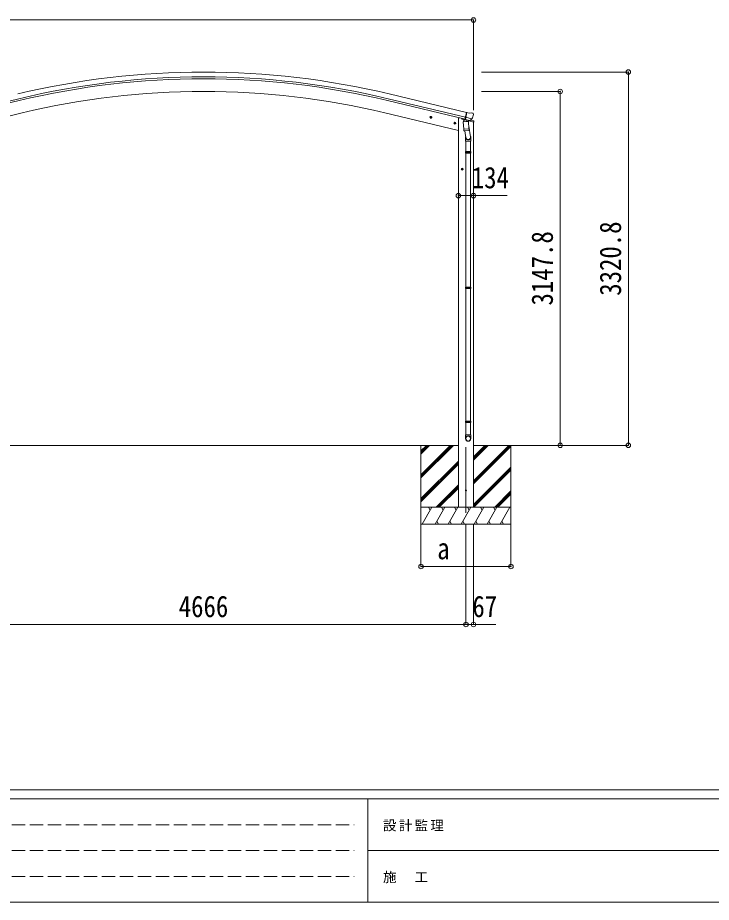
# Model space of a CAD drawing. Units: millimetres at full size, sheet at 1:40. Extents: x -11181 to 11305, y -7804 to 7716.
# Drawn here: x -7648 to -1483, y -7804 to 64 of the extents above; entities that cross this region are included whole.
import ezdxf
from ezdxf.enums import TextEntityAlignment as Align

# ---------------------------------------------------------------- set-up
doc = ezdxf.new("R2010")
doc.units = ezdxf.units.MM
doc.header["$LTSCALE"] = 40
doc.header["$PDMODE"] = 32
doc.header["$PDSIZE"] = 40
doc.linetypes.add('DASHED3', pattern=[4, 3, -1])
for name, color, linetype, lineweight in [('0-0_0', 7, 'Continuous', 9), ('0-1_本体', 4, 'Continuous', 9), ('0-2_部品', 7, 'Continuous', 9), ('0-8_PARTS2', 2, 'Continuous', 9), ('0-A_寸法', 6, 'Continuous', 9), ('F-0_240', 7, 'Continuous', 9)]:
    doc.layers.add(name, color=color, linetype=linetype, lineweight=lineweight)
doc.styles.add('ＭＳ ゴシック', font='')
doc.styles.get('ＭＳ ゴシック').set_extended_font_data('MS Gothic')

msp = doc.modelspace()

# ---------------------------------------------------------------- linework, layer by layer
at = {"layer": '0-0_0'}
for p, q in [((-8262.92, -3739.41), (-3730.9, -3739.41)), ((-4063.9, -3739.41), (-4063.9, -4439.41)), ((-4063.9, -4000.14), (-3803.17, -3739.41)), ((-4063.9, -4014.28), (-3789.03, -3739.41)), ((-4063.9, -4028.43), (-3774.88, -3739.41)), ((-4063.9, -3816.3), (-3987.02, -3739.41)), ((-4063.9, -3802.15), (-4001.16, -3739.41)), ((-4063.9, -3788.01), (-4015.3, -3739.41)), ((-3596.9, -3739.41), (-3175.74, -3739.41)), ((-3596.9, -4053.64), (-3282.67, -3739.41)), ((-3596.9, -4067.78), (-3268.53, -3739.41)), ((-3596.9, -3869.8), (-3466.52, -3739.41)), ((-3596.9, -3855.65), (-3480.66, -3739.41)), ((-3596.9, -3841.51), (-3494.8, -3739.41)), ((-3596.9, -4081.93), (-3263.9, -3748.93)), ((-3263.9, -3739.41), (-3263.9, -4439.41)), ((-4063.9, -4212.27), (-3730.9, -3879.28)), ((-4063.9, -4226.42), (-3730.9, -3893.42)), ((-4063.9, -4240.56), (-3730.9, -3907.56)), ((-3596.9, -4265.77), (-3263.9, -3932.78)), ((-3596.9, -4279.91), (-3263.9, -3946.92)), ((-3592.25, -4289.41), (-3263.9, -3961.06)), ((-3928.91, -4289.41), (-3730.9, -4091.41)), ((-3914.76, -4289.41), (-3730.9, -4105.55)), ((-3900.62, -4289.41), (-3730.9, -4119.69)), ((-3408.41, -4289.41), (-3263.9, -4144.91)), ((-3394.26, -4289.41), (-3263.9, -4159.05)), ((-3380.12, -4289.41), (-3263.9, -4173.19)), ((-3263.9, -4289.41), (-4063.9, -4289.41)), ((-4053.61, -4439.41), (-3967.01, -4289.41)), ((-3982.01, -4315.4), (-3997.01, -4289.41)), ((-3938.14, -4439.41), (-3851.54, -4289.41)), ((-3866.54, -4315.4), (-3881.54, -4289.41)), ((-3822.67, -4439.41), (-3736.07, -4289.41)), ((-3751.07, -4315.4), (-3766.07, -4289.41)), ((-3730.9, -4289.41), (-3596.9, -4289.41)), ((-3707.2, -4439.41), (-3620.6, -4289.41)), ((-3635.6, -4315.4), (-3650.6, -4289.41)), ((-3591.73, -4439.41), (-3505.13, -4289.41)), ((-3520.13, -4315.4), (-3535.13, -4289.41)), ((-3476.26, -4439.41), (-3389.66, -4289.41)), ((-3419.66, -4289.41), (-3404.66, -4315.4)), ((-3360.79, -4439.41), (-3274.19, -4289.41)), ((-4063.9, -4439.41), (-3263.9, -4439.41)), ((-3923.14, -4413.44), (-3908.14, -4439.41)), ((-3807.67, -4413.43), (-3792.67, -4439.41)), ((-3692.2, -4413.43), (-3677.2, -4439.41)), ((-3576.73, -4413.44), (-3561.73, -4439.41)), ((-3461.26, -4413.44), (-3446.26, -4439.41)), ((-3345.79, -4413.44), (-3330.79, -4439.41))]:
    msp.add_line(p, q, dxfattribs=at)
at = {"layer": '0-1_本体'}
for p, q in [((-3657.83, -779.16), (-4345.75, -614.01)), ((-7637.99, -655.98), (-8325.9, -821.14)), ((-8321.97, -837.5), (-7634.06, -672.35)), ((-3671.84, -837.5), (-4359.75, -672.35)), ((-3667.91, -821.14), (-4355.83, -655.98)), ((-8262.92, -939.53), (-7607.68, -782.23)), ((-3730.9, -939.53), (-4386.13, -782.23)), ((-3654.58, -779.94), (-3668.58, -838.28)), ((-3654.58, -779.94), (-3657.83, -779.16)), ((-3730.9, -826.41), (-3718.02, -826.41)), ((-3730.9, -826.41), (-3730.9, -4289.41)), ((-3668.58, -838.28), (-3671.84, -837.5)), ((-3596.9, -862.69), (-3596.9, -4289.41))]:
    msp.add_line(p, q, dxfattribs=at)
for radius in [7073, 7029.83, 7013, 6900]:
    msp.add_arc((-5996.91, -7491.58), radius, 76.5, 103.5, dxfattribs=at)
at = {"layer": '0-2_部品'}
for p, q in [((-3631.51, -783.75), (-3657.44, -777.53)), ((-3631.51, -783.75), (-3618.25, -781.05)), ((-3603.77, -784.24), (-3616.95, -781.08)), ((-3600.67, -786.49), (-3596.82, -792.79)), ((-3985.38, -819.32), (-3965.93, -823.98)), ((-3977.78, -814.45), (-3982.95, -819.9)), ((-3977.99, -831.37), (-3973.32, -811.93)), ((-3970.49, -816.21), (-3977.78, -814.45)), ((-3973.52, -828.85), (-3968.35, -823.4)), ((-3968.35, -823.4), (-3970.49, -816.21)), ((-3764.07, -882.73), (-3759.4, -863.28)), ((-3698.98, -830.99), (-3698.98, -834.24)), ((-3676.92, -843.48), (-3695.15, -839.1)), ((-3687.58, -860.93), (-3641.9, -857.73)), ((-3682.91, -927.76), (-3687.58, -860.93)), ((-3673.17, -839.16), (-3686.48, -854.48)), ((-3686.48, -854.48), (-3686.04, -860.82)), ((-3672.22, -839.09), (-3673.17, -839.16)), ((-3669.14, -841.57), (-3670.67, -841.2)), ((-3632.44, -850.38), (-3669.14, -841.57)), ((-3610.51, -835.37), (-3668.01, -821.57)), ((-3663.19, -843.39), (-3662.17, -858)), ((-3634.98, -852.39), (-3660.79, -858.82)), ((-3643.67, -854.55), (-3643.44, -857.84)), ((-3641.9, -857.73), (-3637.22, -924.57)), ((-3630.07, -850.85), (-3637.59, -849.05)), ((-3594.43, -863.29), (-3637.36, -852.98)), ((-3634.27, -850.6), (-3634.22, -851.35)), ((-3630.91, -850.74), (-3632.44, -850.38)), ((-3627.36, -850.28), (-3610.98, -835.79)), ((-3623.66, -847.01), (-3596.73, -853.48)), ((-3596.45, -795.07), (-3596.73, -796.22)), ((-3594.43, -856.39), (-3594.43, -863.29)), ((-3771.46, -870.67), (-3752.01, -875.34)), ((-3763.86, -865.81), (-3769.03, -871.26)), ((-3756.56, -867.56), (-3763.86, -865.81)), ((-3759.6, -880.2), (-3754.43, -874.76)), ((-3754.43, -874.76), (-3756.56, -867.56)), ((-3682.91, -927.76), (-3637.22, -924.57)), ((-3682.9, -927.76), (-3682.01, -940.46)), ((-3638.21, -939.17), (-3679.9, -942.09)), ((-3674.47, -941.71), (-3663.74, -1005.3)), ((-3638.95, -899.8), (-3623.04, -995.97)), ((-3636.36, -937.04), (-3637.23, -924.57)), ((-3636.76, -938.39), (-3636.76, -938.39)), ((-3666.89, -998.48), (-3666.89, -1033.13)), ((-3620.89, -1033.13), (-3620.89, -998.78)), ((-3666.89, -1033.13), (-3620.89, -1033.13)), ((-3664.89, -1033.13), (-3664.89, -1127.13)), ((-3622.89, -1033.13), (-3622.89, -1127.13)), ((-3666.89, -1129.13), (-3665.89, -1127.13)), ((-3666.89, -1129.13), (-3620.89, -1129.13)), ((-3666.89, -1129.13), (-3666.89, -1137.13)), ((-3666.89, -1137.13), (-3620.89, -1137.13)), ((-3666.89, -1137.13), (-3665.89, -1139.13)), ((-3665.89, -1127.13), (-3621.89, -1127.13)), ((-3665.89, -1139.13), (-3621.89, -1139.13)), ((-3664.89, -1139.13), (-3664.89, -2333.47)), ((-3622.89, -1139.13), (-3622.89, -2333.47)), ((-3620.89, -1129.13), (-3621.89, -1127.13)), ((-3707.1, -1283), (-3687.1, -1283)), ((-3700.85, -1276.5), (-3704.6, -1283)), ((-3693.35, -1276.5), (-3700.85, -1276.5)), ((-3697.1, -1293), (-3697.1, -1273)), ((-3689.59, -1283), (-3693.35, -1276.5)), ((-3693.35, -1289.5), (-3689.59, -1283)), ((-3666.89, -2335.47), (-3665.89, -2333.47)), ((-3666.89, -2335.47), (-3620.89, -2335.47)), ((-3666.89, -2335.47), (-3666.89, -2343.47)), ((-3666.89, -2343.47), (-3620.89, -2343.47)), ((-3666.89, -2343.47), (-3665.89, -2345.47)), ((-3665.89, -2333.47), (-3621.89, -2333.47)), ((-3665.89, -2345.47), (-3621.89, -2345.47)), ((-3664.89, -2345.47), (-3664.89, -3523.51)), ((-3622.89, -2345.47), (-3622.89, -3523.51)), ((-3620.89, -2335.47), (-3621.89, -2333.47)), ((-3666.89, -3525.51), (-3665.89, -3523.51)), ((-3666.89, -3525.51), (-3620.89, -3525.51)), ((-3666.89, -3525.51), (-3666.89, -3533.51)), ((-3666.89, -3533.51), (-3620.89, -3533.51)), ((-3666.89, -3533.51), (-3665.89, -3535.51)), ((-3665.89, -3523.51), (-3621.89, -3523.51)), ((-3665.89, -3535.51), (-3621.89, -3535.51)), ((-3664.89, -3535.51), (-3664.89, -3645.51)), ((-3622.89, -3535.51), (-3622.89, -3645.51)), ((-3620.89, -3525.51), (-3621.89, -3523.51)), ((-3666.89, -3679.65), (-3666.89, -3645.51)), ((-3666.89, -3645.51), (-3620.89, -3645.51)), ((-3620.89, -3679.65), (-3620.89, -3645.51))]:
    msp.add_line(p, q, dxfattribs=at)
for points in [[(-3662.87, -842.98), (-3672.59, -840.64), (-3657.44, -777.53)], [(-3982.95, -819.9), (-3980.82, -827.09), (-3973.52, -828.85)], [(-3662.87, -842.98), (-3662.64, -843.13), (-3637.87, -849.07), (-3637.59, -849.05)], [(-3610.24, -834.8), (-3610.82, -835.64), (-3610.98, -835.79)], [(-3769.03, -871.26), (-3766.9, -878.45), (-3759.6, -880.2)], [(-3620.89, -1129.13), (-3620.89, -1137.13), (-3621.89, -1139.13)], [(-3704.6, -1283), (-3700.85, -1289.5), (-3693.35, -1289.5)], [(-3620.89, -2335.47), (-3620.89, -2343.47), (-3621.89, -2345.47)], [(-3620.89, -3525.51), (-3620.89, -3533.51), (-3621.89, -3535.51)]]:
    msp.add_lwpolyline(points, dxfattribs=at)
for centre, radius in [((-3975.65, -821.65), 8.5), ((-3975.65, -821.65), 7.7), ((-3975.65, -821.65), 6.5), ((-3761.73, -873.01), 8.5), ((-3761.73, -873.01), 7.7), ((-3761.73, -873.01), 6.5), ((-3697.1, -1283), 8.5), ((-3697.1, -1283), 7.7), ((-3697.1, -1283), 6.5)]:
    msp.add_circle(centre, radius, dxfattribs=at)
at = {"layer": '0-2_部品', "color": 4}
msp.add_circle((-3663.9, -4139.41), 5, dxfattribs=at)
at = {"layer": '0-2_部品'}
for centre, radius, start, end in [((-3617.65, -783.99), 3, 76.5, 101.5), ((-3604.94, -789.1), 5, 31.5, 76.5), ((-3693.98, -834.24), 5, 180, 256.5), ((-3670.55, -840.71), 0.5, 221.23754, 256.5), ((-3663.79, -843.47), 0.604, 7.79405, 79.40158), ((-3661.14, -857.85), 1.03, 188.03431, 289.96103), ((-3635.22, -851.42), 1, 284, 4), ((-3633.78, -850.57), 0.5, 76.5, 184), ((-3630.79, -850.26), 0.5, 256.5, 291.76246), ((-3793.54, -748.97), 202.4, 334.90875, 346.5), ((-3597.43, -856.39), 3, 0, 76.5), ((-3680.04, -940.09), 2, 190.53157, 274), ((-3638.34, -937.18), 2, 274, 322.59038), ((-3638.3, -937.21), 1.95, 322.52234, 4.95983), ((-3650.89, -998.78), 30, 0, 2.54858)]:
    msp.add_arc(centre, radius, start, end, dxfattribs=at)
for centre, major_axis, ratio, start_param, end_param in [((-3629.37, -847.93), (0.73, -2.92), 0.997631, 5.8041905, 5.8929484), ((-3629.4, -847.8), (-2.63, 3.16), 0.650902, 2.1145521, 2.1873627), ((-3629.35, -848.03), (0.73, -2.92), 0.997631, 5.965759, 6.7621801), ((-3599.37, -794.35), (1.57, -2.57), 0.99628, 0.7835347, 1.5707963), ((-3643.89, -998.48), (-23, 0), 0.996195, 6.0000678, 10.0103449), ((-3643.89, -998.48), (-21, 0), 0.996195, 0.3319459, 3.3482706), ((-3643.89, -3677.91), (23, 0), 0.996195, 6.2831853, 9.424778), ((-3643.89, -3679.65), (23, 0), 0.996195, 6.2831853, 9.424778), ((-3643.89, -3679.65), (0, -23.43), 0.981806, 4.712389, 7.8539816)]:
    msp.add_ellipse(centre, major_axis=major_axis, ratio=ratio, start_param=start_param, end_param=end_param, dxfattribs=at)
msp.add_ellipse((-3643.89, -3679.65), major_axis=(-21, 0), ratio=0.996195, dxfattribs=at)
at = {"layer": '0-8_PARTS2', "color": 6}
msp.add_line((-8397.42, 44.47), (-3596.4, 44.47), dxfattribs=at)
at = {"layer": '0-8_PARTS2'}
msp.add_line((-3663.9, -4340.35), (-3663.9, -3756.4), dxfattribs=at)
at = {"layer": '0-A_寸法'}
for p, q in [((-3596.4, 44.47), (-3596.4, -757.86)), ((-2219.82, -418.58), (-3526.25, -418.58)), ((-2219.82, -3739.41), (-2219.82, -418.58)), ((-2825.8, -591.58), (-3526.25, -591.58)), ((-2825.8, -3739.41), (-2825.8, -591.58)), ((-3730.9, -1518.17), (-3596.9, -1518.17)), ((-3596.9, -1518.17), (-3296.9, -1518.17)), ((-2825.8, -3739.41), (-3220.04, -3739.41)), ((-2219.82, -3739.41), (-2825.8, -3739.41)), ((-4063.9, -4817.32), (-4063.9, -4442.91)), ((-3663.9, -5332.3), (-3663.9, -4442.91)), ((-3596.9, -5332.3), (-3596.9, -4442.91)), ((-3263.9, -4817.32), (-3263.9, -4442.91)), ((-3263.9, -4817.32), (-4063.9, -4817.32)), ((-8329.92, -5332.3), (-3663.9, -5332.3)), ((-3663.9, -5332.3), (-3596.9, -5332.3)), ((-3596.9, -5332.3), (-3396.9, -5332.3))]:
    msp.add_line(p, q, dxfattribs=at)
for p in [(-3596.4, 44.47), (-2219.82, -418.58), (-2825.8, -591.58), (-3730.9, -1518.17), (-3596.9, -1518.17), (-2825.8, -3739.41), (-2219.82, -3739.41), (-4063.9, -4817.32), (-3263.9, -4817.32), (-3663.9, -5332.3), (-3596.9, -5332.3)]:
    msp.add_point(p, dxfattribs=at)
at = {"layer": 'F-0_240', "color": 5}
for p, q in [((-11180.61, -6803.54), (10739.39, -6803.54)), ((-11180.61, -6883.54), (7183.72, -6883.54)), ((-4536.28, -6883.54), (-4536.28, -7803.54)), ((-4536.28, -7343.54), (3663.72, -7343.54)), ((-11180.61, -7803.54), (10739.39, -7803.54))]:
    msp.add_line(p, q, dxfattribs=at)
at = {"layer": 'F-0_240', "color": 4, "linetype": 'DASHED3'}
for p, q in [((-11060.61, -7113.54), (-4656.28, -7113.54)), ((-11060.61, -7343.54), (-4656.28, -7343.54)), ((-11060.61, -7573.54), (-4656.28, -7573.54))]:
    msp.add_line(p, q, dxfattribs=at)

# ---------------------------------------------------------------- texts
at = {"layer": '0-A_寸法', "color": 7, "style": 'ＭＳ ゴシック', "width": 0.85}
for s, p in [('134', (-3611.9, -1510.17)), ('a', (-3918.9, -4809.32)), ('4666', (-6216.91, -5324.3)), ('67', (-3606.9, -5324.3))]:
    msp.add_text(s, height=190.6, dxfattribs=at).set_placement(p, align=Align.BOTTOM_LEFT)
for s, p in [('3320.8', (-2227.82, -2409)), ('3147.8', (-2833.8, -2495.5))]:
    msp.add_text(s, height=190.6, rotation=90, dxfattribs=at).set_placement(p, align=Align.BOTTOM_LEFT)
at = {"layer": 'F-0_240', "char_height": 87.98, "attachment_point": 7, "style": 'ＭＳ ゴシック'}
for s, insert in [('\\T1.17;設計監理', (-4401.18, -7173.54)), ('\\T1.17;施\u3000工', (-4401.18, -7633.54))]:
    msp.add_mtext(s, dxfattribs=dict(at, insert=insert))

doc.saveas('drawing.dxf')
